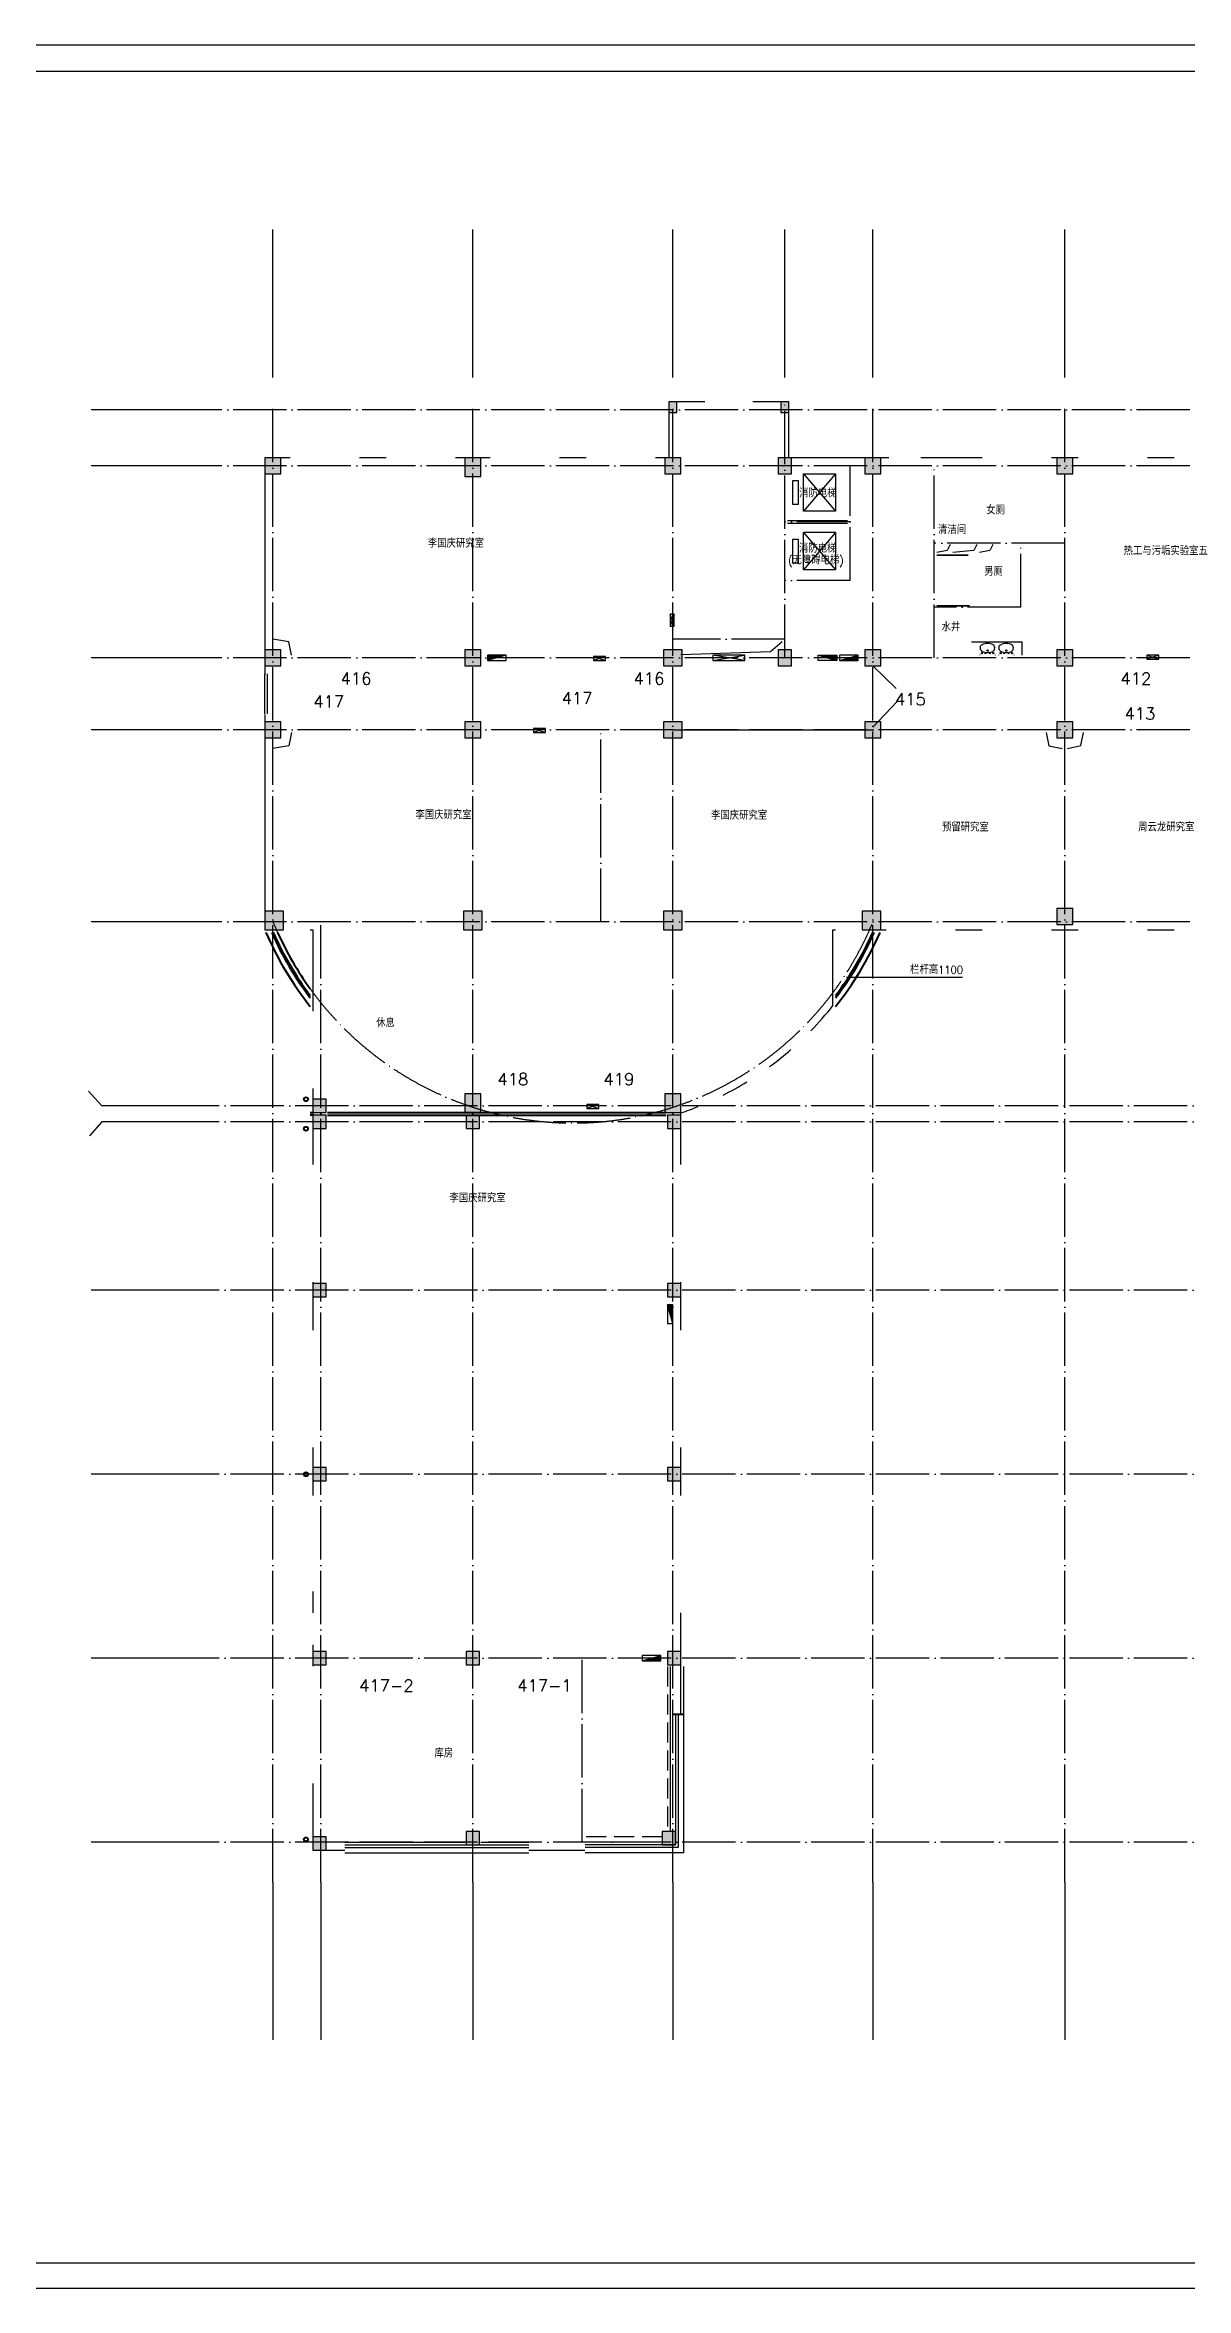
# Model space of a CAD drawing. Extents: x 356363 to 889308, y -1213508 to 149044.
# Drawn here: x 415190 to 457990, y -318857 to -234757 of the extents above; entities that cross this region are included whole.
import ezdxf

# ---------------------------------------------------------------- set-up
doc = ezdxf.new("R2010")
doc.units = 0
doc.header["$LTSCALE"] = 1000
doc.header["$MEASUREMENT"] = 0
doc.linetypes.add('DASH', pattern=[0.35, 0.25, -0.1])
doc.linetypes.add('DOTE', pattern=[2.42, 2, -0.2, 0.02, -0.2])
doc.layers.get('0').update_dxf_attribs({"linetype": 'CONTINUOUS'})
for name, color, linetype in [('AXIS', 3, 'CONTINUOUS'), ('COLUMN', 7, 'CONTINUOUS'), ('DOTE', 1, 'CONTINUOUS'), ('EQUIP_消防', 7, 'CONTINUOUS'), ('JIAJU', 3, 'CONTINUOUS'), ('STAIR', 2, 'CONTINUOUS'), ('WINDOW', 2, 'CONTINUOUS'), ('保温', 2, 'CONTINUOUS'), ('填充', 9, 'CONTINUOUS'), ('柱子', 7, 'CONTINUOUS'), ('洞口', 6, 'CONTINUOUS'), ('电洞', 32, 'CONTINUOUS')]:
    doc.layers.add(name, color=color, linetype=linetype)
doc.layers.add('WALL', color=4, linetype='CONTINUOUS', lineweight=40)
doc.styles.get("Standard").update_dxf_attribs({"font": 'romans.shx', "height": 450, "bigfont": 'z.shx'})

# ---------------------------------------------------------------- blocks, each defined once
blk = doc.blocks.new('tk0')
at = {"color": 243}
for p, q in [((0, 84100), (118900, 84100)), ((0, 0), (118900, 0)), ((34800, 0), (118900, 0)), ((44600, 0), (118900, 0))]:
    blk.add_line(p, q, dxfattribs=at)
at = {"color": 244}
for p, q in [((117900, 83100), (2500, 83100)), ((2500, 950), (117900, 950)), ((37300, 950), (117900, 950)), ((47100, 950), (117900, 950))]:
    blk.add_line(p, q, dxfattribs=at)
blk = doc.blocks.new('M_E11')
for p, q in [((-280, -10), (-280, 0)), ((280, 0), (280, -10)), ((-251, -189), (-251, -186)), ((-248, -183), (-250, -185))]:
    blk.add_line(p, q)
at = {"const_width": 1.5}
for points in [[(-280, 0), (280, 0)], [(-326, -200), (-280, -5)], [(326, -204), (280, -5)]]:
    blk.add_lwpolyline(points, dxfattribs=at)
for points in [[(-326, -200, 0.008223), (-326, -204, 0.149285)], [(-326, -266, 0.149285), (-304, -337, 0.107079), (-231, -408, 0.075625), (-131, -450, 0.062436), (-1, -467, 0.062436), (130, -452, 0.075625), (230, -410, 0.107079), (304, -339, 0.149285), (326, -268, 0.005205), (326, -266, 0.086596)]]:
    blk.add_lwpolyline(points, format="xyb", dxfattribs=at)
at = {"const_width": 1.5, "flags": 128}
for points in [[(-326, -204), (-326, -268)], [(326, -204), (326, -268)]]:
    blk.add_lwpolyline(points, dxfattribs=at)
at = {"flags": 128}
for points in [[(-253, -188, 0.172546), (-250, -358, 0.726395)], [(253, -188, -0.172546), (250, -358, -0.726395)]]:
    blk.add_lwpolyline(points, format="xyb", dxfattribs=at)
for points in [[(253, -188, 0.098208), (193, -141, 0.066287), (110, -111, 0.052428), (0, -100, 0.052428), (-110, -111, 0.066287), (-193, -141, 0.093876), (-251, -186, 0.171377)], [(-250, -358, 0.091341), (-193, -401, 0.066287), (-110, -431, 0.052428), (0, -442, 0.052428), (110, -431, 0.066287), (193, -401, 0.091756), (250, -358, 0.171377)]]:
    blk.add_lwpolyline(points, format="xyb")
for centre, radius in [((-210, -75), 24), ((-210, -75), 24), ((-210, -75), 24), ((-90, -65), 10), ((0, -170), 25), ((0, -170), 15), ((90, -65), 10), ((210, -75), 24)]:
    blk.add_circle(centre, radius)
blk.add_arc((-250, -186), 1, 131.32236, 180)
at = {"width": 0.8, "flags": 9}
for tag in ['XSIZE', 'YSIZE']:
    blk.add_attdef(tag, (0, 0), '', height=0.5, dxfattribs=at)
blk = doc.blocks.new('gdfgdjjjhhh')
at = {"layer": '洞口'}
for p, q in [((0, 0), (1200, 200)), ((1200, 0), (0, 200))]:
    blk.add_line(p, q, dxfattribs=at)
blk.add_lwpolyline([(0, 0), (1200, 0), (1200, 200), (0, 200)], close=True, dxfattribs=at)
blk = doc.blocks.new('$TwtSys$00000434')
for p, q in [((-0.5, 0.5), (-0.5, -0.5)), ((-0.5, -0.5), (0.5, 0.5)), ((0.5, 0.5), (-0.5, 0.5)), ((0.5, -0.5), (0.5, 0.5)), ((-0.5, -0.5), (0.5, -0.5))]:
    blk.add_line(p, q)
blk.add_solid([(0.5, -0.5), (0.5, 0.5), (-0.5, -0.5)])
blk = doc.blocks.new('dfsfsfhh')
at = {"layer": '电洞'}
for p, q in [((-225, 0), (225, 150)), ((225, 0), (-225, 150))]:
    blk.add_line(p, q, dxfattribs=at)
blk.add_lwpolyline([(-225, 0), (225, 0), (225, 150), (-225, 150)], close=True, dxfattribs=at)

msp = doc.modelspace()

# ---------------------------------------------------------------- hatches: boundary and pattern name
at = {"layer": '填充'}
h = msp.add_hatch(color=256, dxfattribs=at)
h.paths.add_polyline_path([(425745, -302438), (425745, -301938), (425245, -301938), (425245, -302438)])
h.paths.add_polyline_path([(431495, -302238), (431495, -301738), (430995, -301738), (430995, -302238)])
h.paths.add_polyline_path([(438845, -302238), (438845, -301738), (438345, -301738), (438345, -302238)])
h.paths.add_polyline_path([(425745, -295488), (425745, -294988), (425245, -294988), (425245, -295488)])
h.paths.add_polyline_path([(431495, -295488), (431495, -294988), (430995, -294988), (430995, -295488)])
h.paths.add_polyline_path([(439045, -295488), (439045, -294988), (438545, -294988), (438545, -295488)])
h.paths.add_polyline_path([(425745, -288588), (425745, -288088), (425245, -288088), (425245, -288588)])
h.paths.add_polyline_path([(439045, -288588), (439045, -288088), (438545, -288088), (438545, -288588)])
h.paths.add_polyline_path([(425745, -281688), (425745, -281188), (425245, -281188), (425245, -281688)])
h.paths.add_polyline_path([(439045, -281688), (439045, -281188), (438545, -281188), (438545, -281688)])
h.paths.add_polyline_path([(425745, -275388), (425745, -274888), (425245, -274888), (425245, -275388)])
h.paths.add_polyline_path([(431495, -275388), (431495, -274888), (430995, -274888), (430995, -275388)])
h.paths.add_polyline_path([(439045, -275388), (439045, -274888), (438545, -274888), (438545, -275388)])
h.paths.add_polyline_path([(424145, -267938), (424145, -267238), (423445, -267238), (423445, -267938)])
h.paths.add_polyline_path([(424045, -260738), (424045, -260138), (423445, -260138), (423445, -260738)])
h.paths.add_polyline_path([(424045, -258038), (424045, -257438), (423445, -257438), (423445, -258038)])
h.paths.add_polyline_path([(424045, -250838), (424045, -250238), (423445, -250238), (423445, -250838)])
h.paths.add_polyline_path([(425745, -274788), (425745, -274288), (425245, -274288), (425245, -274788)])
h.paths.add_polyline_path([(431545, -274788), (431545, -274088), (430945, -274088), (430945, -274788)])
h.paths.add_polyline_path([(431595, -267938), (431595, -267238), (430895, -267238), (430895, -267938)])
h.paths.add_polyline_path([(431545, -260738), (431545, -260138), (430945, -260138), (430945, -260738)])
h.paths.add_polyline_path([(431545, -258038), (431545, -257438), (430945, -257438), (430945, -258038)])
h.paths.add_polyline_path([(431545, -250938), (431545, -250238), (430945, -250238), (430945, -250938)])
h.paths.add_polyline_path([(439045, -274788), (439045, -274088), (438445, -274088), (438445, -274788)])
h.paths.add_polyline_path([(439095, -267938), (439095, -267238), (438395, -267238), (438395, -267938)])
h.paths.add_polyline_path([(439095, -260738), (439095, -260138), (438395, -260138), (438395, -260738)])
h.paths.add_polyline_path([(439095, -258038), (439095, -257438), (438395, -257438), (438395, -258038)])
h.paths.add_polyline_path([(439045, -250838), (439045, -250238), (438445, -250238), (438445, -250838)])
h.paths.add_polyline_path([(438895, -248538), (438895, -248138), (438595, -248138), (438595, -248538)])
h.paths.add_polyline_path([(443195, -258038), (443195, -257438), (442695, -257438), (442695, -258038)])
h.paths.add_polyline_path([(443195, -250838), (443195, -250238), (442695, -250238), (442695, -250838)])
h.paths.add_polyline_path([(443095, -248538), (443095, -248138), (442795, -248138), (442795, -248538)])
h.paths.add_polyline_path([(446545, -267938), (446545, -267238), (445845, -267238), (445845, -267938)])
h.paths.add_polyline_path([(446545, -260738), (446545, -260138), (445945, -260138), (445945, -260738)])
h.paths.add_polyline_path([(446545, -258038), (446545, -257438), (445945, -257438), (445945, -258038)])
h.paths.add_polyline_path([(446545, -250838), (446545, -250238), (445945, -250238), (445945, -250838)])
h.paths.add_polyline_path([(453745, -267738), (453745, -267138), (453145, -267138), (453145, -267738)])
h.paths.add_polyline_path([(453745, -260738), (453745, -260138), (453145, -260138), (453145, -260738)])
h.paths.add_polyline_path([(453745, -258038), (453745, -257438), (453145, -257438), (453145, -258038)])
h.paths.add_polyline_path([(453745, -250838), (453745, -250238), (453145, -250238), (453145, -250838)])
h.paths.add_polyline_path([(460945, -267738), (460945, -267138), (460345, -267138), (460345, -267738)])
h.paths.add_polyline_path([(460945, -260738), (460945, -260138), (460345, -260138), (460345, -260738)])
h.paths.add_polyline_path([(460945, -258038), (460945, -257438), (460345, -257438), (460345, -258038)])
h.paths.add_polyline_path([(460945, -250838), (460945, -250238), (460345, -250238), (460345, -250838)])
h.paths.add_polyline_path([(468145, -267938), (468145, -267338), (467545, -267338), (467545, -267938)])
h.paths.add_polyline_path([(468145, -260738), (468145, -260138), (467545, -260138), (467545, -260738)])
h.paths.add_polyline_path([(468145, -258038), (468145, -257438), (467545, -257438), (467545, -258038)])
h.paths.add_polyline_path([(468145, -250838), (468145, -250238), (467545, -250238), (467545, -250838)])
h.paths.add_polyline_path([(475345, -267938), (475345, -267338), (474745, -267338), (474745, -267938)])
h.paths.add_polyline_path([(475345, -260738), (475345, -260138), (474745, -260138), (474745, -260738)])
h.paths.add_polyline_path([(475345, -258038), (475345, -257438), (474745, -257438), (474745, -258038)])
h.paths.add_polyline_path([(475345, -250838), (475345, -250238), (474745, -250238), (474745, -250838)])
h.paths.add_polyline_path([(478295, -258038), (478295, -257438), (477795, -257438), (477795, -258038)])
h.paths.add_polyline_path([(478295, -250838), (478295, -250238), (477795, -250238), (477795, -250838)])
h.paths.add_polyline_path([(478195, -248538), (478195, -248138), (477895, -248138), (477895, -248538)])
h.paths.add_polyline_path([(482545, -267938), (482545, -267338), (481945, -267338), (481945, -267938)])
h.paths.add_polyline_path([(482545, -260738), (482545, -260138), (481945, -260138), (481945, -260738)])
h.paths.add_polyline_path([(482545, -258038), (482545, -257438), (481945, -257438), (481945, -258038)])
h.paths.add_polyline_path([(482545, -250838), (482545, -250238), (481945, -250238), (481945, -250838)])
h.paths.add_polyline_path([(482395, -248538), (482395, -248138), (482095, -248138), (482095, -248538)])
h.paths.add_polyline_path([(489745, -267938), (489745, -267338), (489145, -267338), (489145, -267938)])
h.paths.add_polyline_path([(489745, -260738), (489745, -260138), (489145, -260138), (489145, -260738)])
h.paths.add_polyline_path([(489745, -258038), (489745, -257438), (489145, -257438), (489145, -258038)])
h.paths.add_polyline_path([(489745, -250838), (489745, -250238), (489145, -250238), (489145, -250838)])
h.paths.add_polyline_path([(496945, -267938), (496945, -267338), (496345, -267338), (496345, -267938)])
h.paths.add_polyline_path([(496945, -260738), (496945, -260138), (496345, -260138), (496345, -260738)])
h.paths.add_polyline_path([(496945, -258038), (496945, -257438), (496345, -257438), (496345, -258038)])
h.paths.add_polyline_path([(496945, -250838), (496945, -250238), (496345, -250238), (496345, -250838)])

# ---------------------------------------------------------------- linework, layer by layer
for p, q in [((424337, -257136), (423745, -257038)), ((424445, -257638), (424337, -257136)), ((424445, -260538), (424337, -261039)), ((452745, -260538), (452844, -261032)), ((454034, -261022), (454145, -260538)), ((424337, -261039), (423745, -261138)), ((452844, -261032), (453345, -261138)), ((453545, -261138), (454034, -261022)), ((445257, -269710), (449606, -269710))]:
    msp.add_line(p, q)
at = {"layer": 'AXIS'}
for p, q in [((423745, -247231), (423745, -241680)), ((431245, -247231), (431245, -241680)), ((438745, -247231), (438745, -241680)), ((442945, -247231), (442945, -241680)), ((446245, -247231), (446245, -241680)), ((453445, -247231), (453445, -241680)), ((421392, -248438), (416931, -248438)), ((421392, -250538), (416931, -250538)), ((421392, -257738), (416931, -257738)), ((421392, -260438), (416931, -260438)), ((421392, -267638), (416931, -267638)), ((417326, -274538), (416827, -273981)), ((421392, -274538), (417326, -274538)), ((417326, -275138), (416863, -275653)), ((421392, -275138), (417326, -275138)), ((421392, -281438), (416931, -281438)), ((421392, -288338), (416931, -288338)), ((421392, -295238), (416931, -295238)), ((421392, -302138), (416931, -302138)), ((423745, -303642), (423745, -309545)), ((425545, -303642), (425545, -309545)), ((431245, -303642), (431245, -309545)), ((438745, -303642), (438745, -309545)), ((446245, -303642), (446245, -309545)), ((453445, -303642), (453445, -309545))]:
    msp.add_line(p, q, dxfattribs=at)
at = {"layer": 'DOTE', "linetype": 'DOTE'}
for p, q in [((499267, -248438), (421392, -248438)), ((423745, -303642), (423745, -248258)), ((431245, -303642), (431245, -248258)), ((438745, -303642), (438745, -248258)), ((442945, -257738), (442945, -248258)), ((446245, -303642), (446245, -248258)), ((453445, -303642), (453445, -248258)), ((499267, -250538), (421392, -250538)), ((445395, -254838), (445395, -250538)), ((448545, -257738), (448545, -250538)), ((445395, -252638), (442945, -252638)), ((453445, -253438), (448545, -253438)), ((451795, -255838), (451795, -253438)), ((445395, -254838), (442945, -254838)), ((451795, -255838), (448545, -255838)), ((442945, -257038), (438745, -257038)), ((499267, -257738), (421392, -257738)), ((499267, -260438), (421392, -260438)), ((436045, -267638), (436045, -260438)), ((499267, -267638), (421392, -267638)), ((425545, -303642), (425545, -267588)), ((499172, -274538), (421392, -274538)), ((499172, -275138), (421392, -275138)), ((499172, -281438), (421392, -281438)), ((499172, -288338), (421392, -288338)), ((499172, -295238), (421392, -295238)), ((435345, -302138), (435345, -295238)), ((499172, -302138), (421392, -302138))]:
    msp.add_line(p, q, dxfattribs=at)
at = {"layer": 'DOTE'}
msp.add_line((425245, -274788), (425245, -274888), dxfattribs=at)
at = {"layer": 'DOTE', "linetype": 'DOTE'}
msp.add_arc((434995, -263012), 12164, 202.35231, 337.64769, dxfattribs=at)
at = {"layer": 'JIAJU'}
for p, q in [((449820, -253888), (448645, -253888)), ((448645, -253888), (449820, -253888)), ((448645, -253888), (449820, -253888)), ((449820, -253888), (448645, -253888)), ((448645, -255788), (449870, -255788)), ((449870, -255788), (448645, -255788)), ((449945, -257138), (451845, -257138)), ((451845, -257638), (451845, -257138))]:
    msp.add_line(p, q, dxfattribs=at)
at = {"layer": 'STAIR'}
for p, q in [((443245, -251088), (443445, -251088)), ((443245, -251988), (443245, -251088)), ((443445, -251088), (443445, -251988)), ((443645, -250838), (444845, -250838)), ((443645, -252238), (443645, -250838)), ((443645, -250838), (444845, -252238)), ((444845, -250838), (443645, -252238)), ((444845, -250838), (444845, -252238)), ((443445, -251988), (443245, -251988)), ((444845, -252238), (443645, -252238)), ((443045, -252588), (445295, -252588)), ((443045, -252688), (445295, -252688)), ((443645, -254438), (443645, -253038)), ((443645, -253038), (444845, -254438)), ((444845, -253038), (443645, -254438)), ((444845, -253038), (443645, -253038)), ((444845, -253038), (444845, -254438)), ((443245, -253288), (443445, -253288)), ((443245, -254188), (443245, -253288)), ((443445, -253288), (443445, -254188)), ((449029, -253712), (448645, -253788)), ((449145, -253488), (449029, -253712)), ((450029, -253712), (449245, -253788)), ((450145, -253488), (450029, -253712)), ((450629, -253712), (450245, -253788)), ((450745, -253488), (450629, -253712)), ((443445, -254188), (443245, -254188)), ((444845, -254438), (443645, -254438)), ((442845, -257138), (442401, -257507)), ((442401, -257507), (439045, -257629)), ((446245, -258038), (447111, -258882)), ((446245, -260338), (447156, -259378)), ((438745, -260438), (446245, -260438))]:
    msp.add_line(p, q, dxfattribs=at)
at = {"layer": 'WALL'}
for p, q in [((425145, -274788), (425245, -274788)), ((425245, -274888), (425145, -274888)), ((439145, -297348), (438745, -297348))]:
    msp.add_line(p, q, dxfattribs=at)
at = {"layer": 'WALL', "color": 2}
for p, q in [((425795, -274788), (438495, -274788)), ((425795, -274888), (438495, -274888))]:
    msp.add_line(p, q, dxfattribs=at)
for centre in [(424981, -274285), (424981, -275390), (424981, -288345), (424981, -302035)]:
    msp.add_circle(centre, 75, dxfattribs=at)
for radius, start, end in [(12564, 203.58007, 218.37281), (12364, 203.98523, 217.18673), (12314, 204.08878, 216.87899), (12164, 204.40506, 215.92665), (12564, 321.62719, 336.41993), (12364, 322.81327, 336.01477), (12314, 323.12101, 335.91122)]:
    msp.add_arc((434995, -263012), radius, start, end, dxfattribs=at)
at = {"layer": 'WINDOW'}
for p, q in [((423445, -259838), (423445, -258338)), ((423545, -259838), (423545, -258338)), ((423745, -259838), (423745, -258338)), ((438645, -295548), (438645, -301738)), ((439145, -295548), (439145, -302538)), ((438845, -297348), (438845, -302238)), ((438945, -297348), (438945, -302338)), ((426445, -302138), (430945, -302138)), ((426445, -302238), (433345, -302238)), ((426445, -302338), (433345, -302338)), ((426445, -302538), (433345, -302538)), ((431545, -302138), (433345, -302138)), ((438345, -302138), (435455, -302138)), ((438845, -302238), (435455, -302238)), ((438945, -302338), (435455, -302338)), ((439145, -302538), (435455, -302538))]:
    msp.add_line(p, q, dxfattribs=at)
at = {"layer": 'WINDOW', "linetype": 'DASH', "ltscale": 3}
for p, q in [((438545, -295548), (438545, -301738)), ((438345, -301938), (435445, -301938))]:
    msp.add_line(p, q, dxfattribs=at)
at = {"layer": '保温'}
for points in [[(439945, -248138), (438595, -248138), (438595, -250238), (438095, -250238)], [(446845, -250238), (443095, -250238), (443095, -248138), (441745, -248138)], [(424395, -250238), (423445, -250238), (423445, -258363)], [(427995, -250238), (426995, -250238)], [(431895, -250238), (430595, -250238)], [(435495, -250238), (434495, -250238)], [(450345, -250238), (448045, -250238)], [(453945, -250238), (452945, -250238)], [(457545, -250238), (456545, -250238)], [(423445, -259863), (423445, -267938), (424045, -267938)], [(425145, -267938), (425245, -267938), (425245, -270988)], [(445945, -267938), (446745, -267938)], [(449345, -267938), (450345, -267938)], [(452945, -267938), (453945, -267938)], [(456545, -267938), (457545, -267938)], [(425245, -273888), (425245, -276738)], [(425245, -281138), (425245, -282938)], [(439045, -282938), (439045, -281138)], [(425245, -287338), (425245, -289138)], [(439045, -289138), (439045, -287338)], [(425245, -292738), (425245, -293538)], [(439045, -297348), (439045, -293538)], [(425245, -294738), (425245, -295538)], [(425245, -299938), (425245, -302438), (426445, -302438)], [(433345, -302438), (435445, -302438)]]:
    msp.add_lwpolyline(points, dxfattribs=at)
for points in [[(443915, -271717, 0.025173), (444745, -270776), (444745, -267938), (444845, -267938)], [(442370, -273059, 0.020555), (443170, -272420)], [(440626, -274131, 0.020555), (441520, -273631)], [(439045, -276738), (439045, -274799, 0.013904), (439694, -274556)]]:
    msp.add_lwpolyline(points, format="xyb", dxfattribs=at)
at = {"layer": '柱子'}
for points in [[(438895, -248538), (438895, -248138), (438595, -248138), (438595, -248538)], [(443095, -248538), (443095, -248138), (442795, -248138), (442795, -248538)], [(424045, -250838), (424045, -250238), (423445, -250238), (423445, -250838)], [(431545, -250938), (431545, -250238), (430945, -250238), (430945, -250938)], [(439045, -250838), (439045, -250238), (438445, -250238), (438445, -250838)], [(443195, -250838), (443195, -250238), (442695, -250238), (442695, -250838)], [(446545, -250838), (446545, -250238), (445945, -250238), (445945, -250838)], [(453745, -250838), (453745, -250238), (453145, -250238), (453145, -250838)], [(424045, -258038), (424045, -257438), (423445, -257438), (423445, -258038)], [(431545, -258038), (431545, -257438), (430945, -257438), (430945, -258038)], [(439095, -258038), (439095, -257438), (438395, -257438), (438395, -258038)], [(443195, -258038), (443195, -257438), (442695, -257438), (442695, -258038)], [(446545, -258038), (446545, -257438), (445945, -257438), (445945, -258038)], [(453745, -258038), (453745, -257438), (453145, -257438), (453145, -258038)], [(424045, -260738), (424045, -260138), (423445, -260138), (423445, -260738)], [(431545, -260738), (431545, -260138), (430945, -260138), (430945, -260738)], [(439095, -260738), (439095, -260138), (438395, -260138), (438395, -260738)], [(446545, -260738), (446545, -260138), (445945, -260138), (445945, -260738)], [(453745, -260738), (453745, -260138), (453145, -260138), (453145, -260738)], [(424145, -267938), (424145, -267238), (423445, -267238), (423445, -267938)], [(431595, -267938), (431595, -267238), (430895, -267238), (430895, -267938)], [(439095, -267938), (439095, -267238), (438395, -267238), (438395, -267938)], [(446545, -267938), (446545, -267238), (445845, -267238), (445845, -267938)], [(453745, -267738), (453745, -267138), (453145, -267138), (453145, -267738)], [(431545, -274788), (431545, -274088), (430945, -274088), (430945, -274788)], [(439045, -274788), (439045, -274088), (438445, -274088), (438445, -274788)], [(425745, -274788), (425745, -274288), (425245, -274288), (425245, -274788)], [(425745, -275388), (425745, -274888), (425245, -274888), (425245, -275388)], [(431495, -275388), (431495, -274888), (430995, -274888), (430995, -275388)], [(439045, -275388), (439045, -274888), (438545, -274888), (438545, -275388)], [(425745, -281688), (425745, -281188), (425245, -281188), (425245, -281688)], [(439045, -281688), (439045, -281188), (438545, -281188), (438545, -281688)], [(425745, -288588), (425745, -288088), (425245, -288088), (425245, -288588)], [(439045, -288588), (439045, -288088), (438545, -288088), (438545, -288588)], [(425745, -295488), (425745, -294988), (425245, -294988), (425245, -295488)], [(431495, -295488), (431495, -294988), (430995, -294988), (430995, -295488)], [(439045, -295488), (439045, -294988), (438545, -294988), (438545, -295488)], [(431495, -302238), (431495, -301738), (430995, -301738), (430995, -302238)], [(438845, -302238), (438845, -301738), (438345, -301738), (438345, -302238)], [(425745, -302438), (425745, -301938), (425245, -301938), (425245, -302438)]]:
    msp.add_lwpolyline(points, close=True, dxfattribs=at)

# ---------------------------------------------------------------- block references
at = {"layer": 'COLUMN'}
msp.add_blockref('tk0', (398541, -318857), dxfattribs=at)
at = {"layer": 'EQUIP_消防', "yscale": 200, "zscale": 700}
for p, xscale, rotation in [((432145, -257738), 700, 180.0000000000953), ((444545, -257738), -700, 180.0000000000238), ((438645, -282337), 700, 90.00000000000952)]:
    msp.add_blockref('$TwtSys$00000434', p, dxfattribs=dict(at, xscale=xscale, rotation=rotation))
at = {"layer": 'EQUIP_消防', "xscale": 700, "yscale": 200, "zscale": 700}
for p in [(445345, -257738), (437937, -295238)]:
    msp.add_blockref('$TwtSys$00000434', p, dxfattribs=at)
at = {"layer": 'JIAJU', "rotation": 180}
for p in [(450545, -257638), (451245, -257638)]:
    msp.add_blockref('M_E11', p, dxfattribs=at)
at = {"layer": '洞口'}
msp.add_blockref('gdfgdjjjhhh', (440245, -257838), dxfattribs=at)
at = {"layer": '电洞'}
for p, rotation in [((438795, -256326), 89.99999999999999), ((435995, -257688), 180), ((456745, -257638), 180), ((433745, -260388), 180), ((435745, -274488), 180)]:
    msp.add_blockref('dfsfsfhh', p, dxfattribs=dict(at, rotation=rotation))

# ---------------------------------------------------------------- texts
at = {"width": 0.9}
for s, p in [('消防电梯', (443475, -251721)), ('女厕', (450494, -252356)), ('清洁间', (448684, -253089)), ('李国庆研究室', (429551, -253604)), ('(无障碍电梯)', (443065, -254232)), ('消防电梯', (443469, -253789)), ('热工与污垢实验室五', (455643, -253884)), ('男厕', (450417, -254653)), ('水井', (448814, -256740)), ('李国庆研究室', (429086, -263782)), ('李国庆研究室', (440172, -263800)), ('预留研究室', (448832, -264243)), ('周云龙研究室', (456192, -264239)), ('栏杆高1100', (447640, -269584)), ('休息', (427616, -271584)), ('李国庆研究室', (430362, -278148)), ('库房', (429801, -298962))]:
    msp.add_text(s, height=300, dxfattribs=at).set_placement(p)
at = {"layer": 'STAIR', "char_height": 450, "width": 987.18, "attachment_point": 1}
for s, insert in [('{\\C1;416}', (426280, -258290)), ('{\\C1;417}', (434571, -259025)), ('{\\C1;416}', (437267, -258290)), ('{\\C1;412}', (455526, -258290)), ('{\\C1;417}', (425258, -259147)), ('{\\C1;415}', (447071, -259065)), ('{\\C1;413}', (455677, -259604)), ('{\\C1;418}', (432161, -273310)), ('{\\C1;419}', (436138, -273310)), ('{\\C1;417-2}', (426975, -296044)), ('{\\C1;417-1}', (432907, -296044))]:
    msp.add_mtext(s, dxfattribs=dict(at, insert=insert))

doc.saveas('drawing.dxf')
